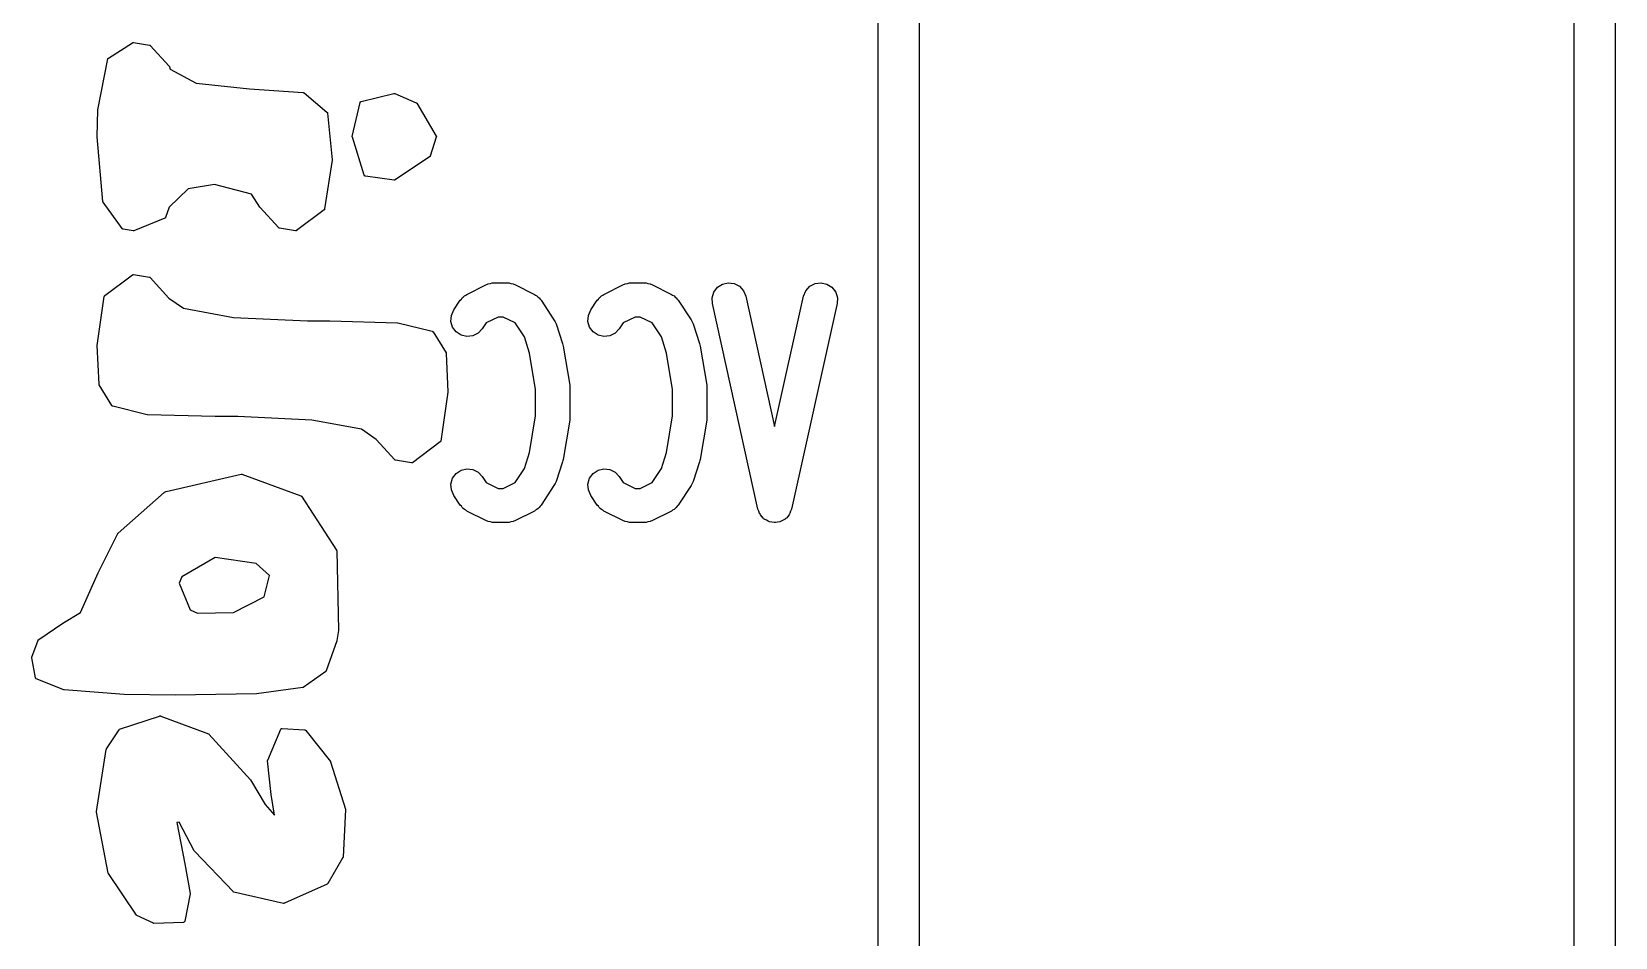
# Model space of a CAD drawing. Extents: x 61 to 195, y -137 to -62.
# Drawn here: x 187.67 to 193.44, y -82.64 to -79.34 of the extents above; entities that cross this region are included whole.
import ezdxf

# ---------------------------------------------------------------- set-up
doc = ezdxf.new("R2010")
doc.units = 0
doc.header["$MEASUREMENT"] = 0
doc.layers.add('BLACK', color=7, linetype='CONTINUOUS')

msp = doc.modelspace()

# ---------------------------------------------------------------- linework, layer by layer
at = {"layer": 'BLACK', "linetype": 'CONTINUOUS'}
for p, q in [((190.755, -102.259), (190.755, -71.7654)), ((193.445, -71.7654), (193.445, -102.259)), ((190.905, -71.847), (190.905, -102.177)), ((193.295, -102.177), (193.295, -71.847)), ((187.946, -79.4324), (188.034, -79.3764)), ((188.034, -79.3764), (188.035, -79.3761)), ((188.034, -79.3764), (188.034, -79.3764)), ((188.034, -79.3764), (188.034, -79.3764)), ((188.035, -79.3761), (188.036, -79.3758)), ((188.036, -79.3758), (188.037, -79.3757)), ((188.036, -79.3758), (188.036, -79.3758)), ((188.036, -79.3758), (188.036, -79.3758)), ((188.037, -79.3757), (188.038, -79.3757)), ((188.038, -79.3757), (188.038, -79.3757)), ((188.038, -79.3757), (188.096, -79.3853)), ((188.038, -79.3757), (188.038, -79.3757)), ((188.096, -79.3853), (188.097, -79.3855)), ((188.097, -79.3855), (188.098, -79.3858)), ((188.098, -79.3858), (188.098, -79.3858)), ((188.098, -79.3858), (188.098, -79.3859)), ((188.098, -79.3859), (188.098, -79.3864)), ((188.098, -79.3864), (188.099, -79.3868)), ((188.099, -79.3868), (188.168, -79.462)), ((187.907, -79.621), (187.944, -79.4356)), ((187.944, -79.434), (187.945, -79.4338)), ((187.944, -79.4346), (187.944, -79.434)), ((187.944, -79.4351), (187.944, -79.4346)), ((187.944, -79.4354), (187.944, -79.4351)), ((187.944, -79.4356), (187.944, -79.4354)), ((187.945, -79.4331), (187.946, -79.4327)), ((187.945, -79.4335), (187.945, -79.4331)), ((187.945, -79.4338), (187.945, -79.4335)), ((187.946, -79.4326), (187.946, -79.4324)), ((187.946, -79.4327), (187.946, -79.4326)), ((188.168, -79.462), (188.168, -79.4623)), ((188.168, -79.4623), (188.168, -79.4626)), ((188.168, -79.4626), (188.168, -79.463)), ((188.168, -79.463), (188.169, -79.4634)), ((188.169, -79.4634), (188.169, -79.4638)), ((188.169, -79.4638), (188.169, -79.4642)), ((188.169, -79.4642), (188.171, -79.4731)), ((188.171, -79.4731), (188.266, -79.5239)), ((188.266, -79.5239), (188.461, -79.545)), ((188.461, -79.545), (188.657, -79.5584)), ((188.657, -79.5584), (188.657, -79.5585)), ((188.657, -79.5585), (188.658, -79.5587)), ((188.658, -79.5587), (188.658, -79.5587)), ((188.658, -79.5587), (188.658, -79.5588)), ((188.658, -79.5588), (188.659, -79.5592)), ((188.659, -79.5592), (188.66, -79.5595)), ((188.66, -79.5595), (188.743, -79.6295)), ((188.868, -79.5907), (188.988, -79.5613)), ((188.988, -79.5613), (188.989, -79.5612)), ((188.989, -79.5612), (188.99, -79.5611)), ((188.99, -79.5612), (188.99, -79.5611)), ((188.99, -79.5611), (188.991, -79.5614)), ((188.99, -79.5611), (188.99, -79.5612)), ((188.991, -79.5614), (188.991, -79.5615)), ((188.991, -79.5615), (189.069, -79.5952)), ((187.905, -79.7192), (187.907, -79.6219)), ((187.907, -79.6214), (187.907, -79.621)), ((187.907, -79.6219), (187.907, -79.6214)), ((188.743, -79.6295), (188.743, -79.6297)), ((188.743, -79.6297), (188.744, -79.6298)), ((188.744, -79.6298), (188.744, -79.6303)), ((188.744, -79.6303), (188.744, -79.6308)), ((188.744, -79.6308), (188.745, -79.631)), ((188.745, -79.631), (188.745, -79.6312)), ((188.745, -79.6312), (188.745, -79.6318)), ((188.745, -79.6318), (188.745, -79.6325)), ((188.745, -79.6325), (188.745, -79.6327)), ((188.745, -79.6327), (188.745, -79.6329)), ((188.745, -79.6329), (188.762, -79.8035)), ((188.836, -79.7182), (188.865, -79.5945)), ((188.865, -79.5926), (188.866, -79.5921)), ((188.865, -79.5928), (188.865, -79.5926)), ((188.865, -79.5929), (188.865, -79.5928)), ((188.865, -79.5935), (188.865, -79.5929)), ((188.865, -79.5942), (188.865, -79.5935)), ((188.865, -79.5943), (188.865, -79.5942)), ((188.865, -79.5945), (188.865, -79.5943)), ((188.866, -79.5916), (188.867, -79.5915)), ((188.866, -79.5921), (188.866, -79.5916)), ((188.867, -79.5911), (188.868, -79.5908)), ((188.867, -79.5914), (188.867, -79.5911)), ((188.867, -79.5915), (188.867, -79.5914)), ((188.868, -79.5908), (188.868, -79.5907)), ((188.868, -79.5908), (188.868, -79.5908)), ((189.069, -79.5952), (189.07, -79.5956)), ((189.07, -79.5956), (189.07, -79.5959)), ((189.07, -79.5959), (189.071, -79.5961)), ((189.071, -79.5961), (189.071, -79.5962)), ((189.071, -79.5962), (189.071, -79.5967)), ((189.071, -79.5967), (189.072, -79.5972)), ((189.072, -79.5972), (189.142, -79.7168)), ((187.905, -79.7195), (187.905, -79.7192)), ((187.905, -79.7198), (187.905, -79.7195)), ((187.926, -79.9553), (187.905, -79.7198)), ((188.836, -79.7187), (188.836, -79.7182)), ((188.836, -79.7191), (188.836, -79.7187)), ((188.836, -79.7195), (188.836, -79.7191)), ((188.836, -79.72), (188.836, -79.7195)), ((188.837, -79.7204), (188.836, -79.72)), ((188.837, -79.7208), (188.837, -79.7204)), ((188.879, -79.8598), (188.837, -79.7208)), ((189.142, -79.7209), (189.12, -79.7906)), ((189.142, -79.7168), (189.142, -79.7171)), ((189.142, -79.7171), (189.142, -79.7174)), ((189.142, -79.7174), (189.142, -79.7179)), ((189.142, -79.7179), (189.143, -79.7184)), ((189.143, -79.7202), (189.142, -79.7205)), ((189.142, -79.7205), (189.142, -79.7209)), ((189.143, -79.7184), (189.143, -79.7188)), ((189.143, -79.7188), (189.143, -79.7191)), ((189.143, -79.7191), (189.143, -79.7196)), ((189.143, -79.7196), (189.143, -79.7202)), ((188.762, -79.8047), (188.735, -79.983)), ((188.762, -79.8035), (188.762, -79.8041)), ((188.762, -79.8041), (188.762, -79.8047)), ((189.118, -79.7932), (188.992, -79.8767)), ((189.119, -79.7927), (189.118, -79.7932)), ((189.12, -79.7913), (189.119, -79.792)), ((189.119, -79.792), (189.119, -79.7921)), ((189.119, -79.7921), (189.119, -79.7921)), ((189.119, -79.7921), (189.119, -79.7927)), ((189.12, -79.7906), (189.12, -79.7913)), ((188.88, -79.86), (188.879, -79.8598)), ((188.88, -79.8602), (188.88, -79.86)), ((188.88, -79.8607), (188.88, -79.8602)), ((188.88, -79.8613), (188.88, -79.8607)), ((188.88, -79.8615), (188.88, -79.8613)), ((188.88, -79.8617), (188.88, -79.8615)), ((188.881, -79.8621), (188.88, -79.8617)), ((188.881, -79.8625), (188.881, -79.8621)), ((188.882, -79.8626), (188.881, -79.8625)), ((188.882, -79.8627), (188.882, -79.8626)), ((188.882, -79.8629), (188.882, -79.8627)), ((188.883, -79.8632), (188.882, -79.8629)), ((188.884, -79.8632), (188.883, -79.8632)), ((188.883, -79.8632), (188.883, -79.8632)), ((188.989, -79.8775), (188.884, -79.8632)), ((188.237, -79.9092), (188.168, -79.9761)), ((188.333, -79.8938), (188.237, -79.9092)), ((188.468, -79.9285), (188.333, -79.8938)), ((188.99, -79.8775), (188.989, -79.8775)), ((188.989, -79.8775), (188.989, -79.8775)), ((188.989, -79.8775), (188.989, -79.8775)), ((188.991, -79.8774), (188.99, -79.8775)), ((188.992, -79.8768), (188.991, -79.8771)), ((188.991, -79.8771), (188.991, -79.8774)), ((188.991, -79.8774), (188.991, -79.8774)), ((188.991, -79.8774), (188.991, -79.8774)), ((188.992, -79.8767), (188.992, -79.8767)), ((188.992, -79.8767), (188.992, -79.8768)), ((187.926, -79.9557), (187.926, -79.9553)), ((187.926, -79.9562), (187.926, -79.9557)), ((187.926, -79.9565), (187.926, -79.9562)), ((187.926, -79.9569), (187.926, -79.9565)), ((187.927, -79.9573), (187.926, -79.9569)), ((187.927, -79.9577), (187.927, -79.9573)), ((187.996, -80.0548), (187.927, -79.9577)), ((188.168, -79.9761), (188.154, -80.014)), ((188.498, -79.976), (188.468, -79.9285)), ((188.499, -79.9763), (188.498, -79.976)), ((188.499, -79.9767), (188.499, -79.9763)), ((188.568, -80.0518), (188.499, -79.9767)), ((188.152, -80.0169), (188.039, -80.0626)), ((188.153, -80.0163), (188.152, -80.0166)), ((188.152, -80.0166), (188.152, -80.0167)), ((188.152, -80.0167), (188.152, -80.0169)), ((188.154, -80.015), (188.153, -80.0155)), ((188.153, -80.0155), (188.153, -80.0157)), ((188.153, -80.0157), (188.153, -80.016)), ((188.153, -80.016), (188.153, -80.0163)), ((188.154, -80.014), (188.154, -80.0143)), ((188.154, -80.0143), (188.154, -80.0146)), ((188.154, -80.0146), (188.154, -80.015)), ((188.733, -79.9863), (188.633, -80.062)), ((188.734, -79.9861), (188.733, -79.9863)), ((188.735, -79.985), (188.734, -79.9855)), ((188.734, -79.9855), (188.734, -79.986)), ((188.734, -79.986), (188.734, -79.9861)), ((188.735, -79.983), (188.735, -79.9832)), ((188.735, -79.9832), (188.735, -79.9834)), ((188.735, -79.9834), (188.735, -79.984)), ((188.735, -79.984), (188.735, -79.9846)), ((188.735, -79.9846), (188.735, -79.9848)), ((188.735, -79.9848), (188.735, -79.985)), ((187.997, -80.0549), (187.996, -80.0548)), ((187.997, -80.0551), (187.997, -80.0549)), ((187.997, -80.0555), (187.997, -80.0551)), ((187.998, -80.056), (187.997, -80.0555)), ((187.998, -80.0561), (187.998, -80.056)), ((187.998, -80.0562), (187.998, -80.0561)), ((187.999, -80.0564), (187.998, -80.0562)), ((187.999, -80.0567), (187.999, -80.0564)), ((188, -80.0568), (187.999, -80.0567)), ((187.999, -80.0567), (187.999, -80.0567)), ((188.036, -80.0629), (188, -80.0568)), ((188.037, -80.0629), (188.036, -80.0629)), ((188.038, -80.0629), (188.037, -80.063)), ((188.037, -80.063), (188.037, -80.0629)), ((188.039, -80.0626), (188.038, -80.0627)), ((188.038, -80.0627), (188.038, -80.0629)), ((188.038, -80.0629), (188.038, -80.0629)), ((188.568, -80.0523), (188.568, -80.0518)), ((188.569, -80.0528), (188.568, -80.0523)), ((188.569, -80.0529), (188.569, -80.0528)), ((188.569, -80.0528), (188.569, -80.0528)), ((188.57, -80.0531), (188.569, -80.0529)), ((188.57, -80.0534), (188.57, -80.0531)), ((188.629, -80.0629), (188.57, -80.0534)), ((188.63, -80.0629), (188.629, -80.063)), ((188.629, -80.063), (188.629, -80.0629)), ((188.629, -80.0629), (188.629, -80.0629)), ((188.631, -80.0629), (188.63, -80.0629)), ((188.632, -80.0625), (188.631, -80.0628)), ((188.631, -80.0628), (188.631, -80.0628)), ((188.631, -80.0628), (188.631, -80.0629)), ((188.633, -80.062), (188.632, -80.0621)), ((188.632, -80.0621), (188.632, -80.0623)), ((188.632, -80.0623), (188.632, -80.0625)), ((187.933, -80.2991), (188.034, -80.2233)), ((188.034, -80.223), (188.035, -80.2228)), ((188.034, -80.2232), (188.034, -80.223)), ((188.034, -80.2233), (188.034, -80.2232)), ((188.035, -80.2228), (188.036, -80.2225)), ((188.036, -80.2225), (188.036, -80.2224)), ((188.036, -80.2224), (188.037, -80.2224)), ((188.036, -80.2225), (188.036, -80.2225)), ((188.037, -80.2224), (188.037, -80.2223)), ((188.037, -80.2223), (188.038, -80.2224)), ((188.038, -80.2224), (188.038, -80.2224)), ((188.038, -80.2224), (188.096, -80.232)), ((188.096, -80.232), (188.097, -80.2322)), ((188.097, -80.2322), (188.098, -80.2325)), ((188.098, -80.2325), (188.098, -80.2325)), ((188.098, -80.2325), (188.098, -80.2325)), ((188.098, -80.2325), (188.098, -80.233)), ((188.098, -80.233), (188.099, -80.2335)), ((188.099, -80.2335), (188.167, -80.3082)), ((189.254, -80.2946), (189.326, -80.2589)), ((189.326, -80.2589), (189.329, -80.2579)), ((189.329, -80.2579), (189.332, -80.2561)), ((189.332, -80.2561), (189.34, -80.2548)), ((189.34, -80.2548), (189.347, -80.2527)), ((189.347, -80.2527), (189.35, -80.2529)), ((189.35, -80.2529), (189.354, -80.2523)), ((189.354, -80.2523), (189.401, -80.2523)), ((189.401, -80.2523), (189.405, -80.2529)), ((189.405, -80.2529), (189.408, -80.2527)), ((189.408, -80.2527), (189.415, -80.2548)), ((189.415, -80.2548), (189.423, -80.2561)), ((189.423, -80.2561), (189.426, -80.2579)), ((189.426, -80.2579), (189.429, -80.2589)), ((189.429, -80.2589), (189.501, -80.2946)), ((189.754, -80.2946), (189.826, -80.2589)), ((189.826, -80.2589), (189.829, -80.2579)), ((189.829, -80.2579), (189.832, -80.2561)), ((189.832, -80.2561), (189.84, -80.2548)), ((189.84, -80.2548), (189.847, -80.2527)), ((189.847, -80.2527), (189.85, -80.2529)), ((189.85, -80.2529), (189.854, -80.2523)), ((189.854, -80.2523), (189.901, -80.2523)), ((189.901, -80.2523), (189.905, -80.2529)), ((189.905, -80.2529), (189.908, -80.2527)), ((189.908, -80.2527), (189.915, -80.2548)), ((189.915, -80.2548), (189.923, -80.2561)), ((189.923, -80.2561), (189.926, -80.2579)), ((189.926, -80.2579), (189.929, -80.2589)), ((189.929, -80.2589), (190.001, -80.2946)), ((190.155, -80.286), (190.169, -80.2687)), ((190.169, -80.2687), (190.187, -80.2571)), ((190.187, -80.2571), (190.208, -80.2523)), ((190.208, -80.2523), (190.23, -80.2552)), ((190.23, -80.2552), (190.249, -80.2652)), ((190.249, -80.2652), (190.264, -80.2812)), ((190.491, -80.2812), (190.506, -80.2652)), ((190.506, -80.2652), (190.525, -80.2552)), ((190.525, -80.2552), (190.547, -80.2523)), ((190.547, -80.2523), (190.568, -80.2571)), ((190.568, -80.2571), (190.586, -80.2687)), ((190.586, -80.2687), (190.6, -80.286)), ((187.905, -80.4806), (187.931, -80.3023)), ((187.931, -80.3019), (187.932, -80.3013)), ((187.931, -80.3021), (187.931, -80.3019)), ((187.931, -80.3023), (187.931, -80.3021)), ((187.932, -80.2998), (187.933, -80.2993)), ((187.932, -80.3003), (187.932, -80.2998)), ((187.932, -80.3005), (187.932, -80.3003)), ((187.932, -80.3007), (187.932, -80.3005)), ((187.932, -80.3013), (187.932, -80.3007)), ((187.933, -80.2992), (187.933, -80.2991)), ((187.933, -80.2993), (187.933, -80.2992)), ((188.167, -80.3082), (188.22, -80.3455)), ((189.206, -80.3515), (189.23, -80.3158)), ((189.23, -80.3158), (189.234, -80.312)), ((189.234, -80.312), (189.237, -80.3075)), ((189.237, -80.3075), (189.241, -80.3042)), ((189.241, -80.3042), (189.245, -80.3001)), ((189.245, -80.3001), (189.25, -80.2978)), ((189.25, -80.2978), (189.254, -80.2946)), ((189.501, -80.2946), (189.505, -80.2978)), ((189.505, -80.2978), (189.51, -80.3001)), ((189.51, -80.3001), (189.514, -80.3042)), ((189.514, -80.3042), (189.518, -80.3075)), ((189.518, -80.3075), (189.521, -80.312)), ((189.521, -80.312), (189.525, -80.3158)), ((189.525, -80.3158), (189.572, -80.3873)), ((189.706, -80.3515), (189.73, -80.3158)), ((189.73, -80.3158), (189.734, -80.312)), ((189.734, -80.312), (189.737, -80.3075)), ((189.737, -80.3075), (189.741, -80.3042)), ((189.741, -80.3042), (189.745, -80.3001)), ((189.745, -80.3001), (189.75, -80.2978)), ((189.75, -80.2978), (189.754, -80.2946)), ((190.001, -80.2946), (190.005, -80.2978)), ((190.005, -80.2978), (190.01, -80.3001)), ((190.01, -80.3001), (190.014, -80.3042)), ((190.014, -80.3042), (190.018, -80.3075)), ((190.018, -80.3075), (190.021, -80.312)), ((190.021, -80.312), (190.025, -80.3158)), ((190.025, -80.3158), (190.072, -80.3873)), ((190.149, -80.3067), (190.155, -80.286)), ((190.15, -80.3283), (190.149, -80.3067)), ((190.264, -80.2812), (190.272, -80.3012)), ((190.272, -80.3012), (190.377, -80.7767)), ((190.377, -80.7767), (190.483, -80.3012)), ((190.483, -80.3012), (190.491, -80.2812)), ((190.6, -80.286), (190.606, -80.3067)), ((190.606, -80.3067), (190.605, -80.3283)), ((188.22, -80.3455), (188.402, -80.3788)), ((188.402, -80.3788), (188.672, -80.3917)), ((189.196, -80.3931), (189.198, -80.3714)), ((189.198, -80.3714), (189.206, -80.3515)), ((189.368, -80.3773), (189.325, -80.399)), ((189.387, -80.3773), (189.368, -80.3773)), ((189.43, -80.399), (189.387, -80.3773)), ((189.696, -80.3931), (189.698, -80.3714)), ((189.698, -80.3714), (189.706, -80.3515)), ((189.868, -80.3773), (189.825, -80.399)), ((189.887, -80.3773), (189.868, -80.3773)), ((189.93, -80.399), (189.887, -80.3773)), ((190.316, -81.0783), (190.15, -80.3283)), ((190.605, -80.3283), (190.439, -81.0783)), ((188.672, -80.3917), (188.754, -80.3917)), ((188.754, -80.3917), (188.754, -80.3917)), ((188.754, -80.3917), (188.754, -80.3917)), ((188.754, -80.3917), (189.001, -80.3981)), ((189.001, -80.3981), (189.001, -80.3982)), ((189.001, -80.3982), (189.002, -80.3982)), ((189.002, -80.3982), (189.128, -80.4293)), ((189.128, -80.4293), (189.128, -80.4294)), ((189.128, -80.4294), (189.128, -80.4294)), ((189.128, -80.4294), (189.129, -80.4298)), ((189.129, -80.4298), (189.13, -80.43)), ((189.13, -80.43), (189.13, -80.4302)), ((189.13, -80.4302), (189.13, -80.4303)), ((189.13, -80.4303), (189.13, -80.4308)), ((189.13, -80.4308), (189.131, -80.4312)), ((189.131, -80.4312), (189.131, -80.4314)), ((189.131, -80.4314), (189.131, -80.4316)), ((189.131, -80.4316), (189.178, -80.5075)), ((189.202, -80.4139), (189.196, -80.3931)), ((189.215, -80.4314), (189.202, -80.4139)), ((189.233, -80.4434), (189.215, -80.4314)), ((189.254, -80.4486), (189.233, -80.4434)), ((189.295, -80.4366), (189.276, -80.4462)), ((189.31, -80.4209), (189.295, -80.4366)), ((189.325, -80.399), (189.31, -80.4209)), ((189.464, -80.4496), (189.43, -80.399)), ((189.572, -80.3873), (189.576, -80.3949)), ((189.576, -80.3949), (189.58, -80.4022)), ((189.58, -80.4022), (189.603, -80.4736)), ((189.702, -80.4139), (189.696, -80.3931)), ((189.715, -80.4314), (189.702, -80.4139)), ((189.733, -80.4434), (189.715, -80.4314)), ((189.754, -80.4486), (189.733, -80.4434)), ((189.795, -80.4366), (189.776, -80.4462)), ((189.81, -80.4209), (189.795, -80.4366)), ((189.825, -80.399), (189.81, -80.4209)), ((189.964, -80.4496), (189.93, -80.399)), ((190.072, -80.3873), (190.076, -80.3949)), ((190.076, -80.3949), (190.08, -80.4022)), ((190.08, -80.4022), (190.103, -80.4736)), ((187.905, -80.4811), (187.905, -80.4806)), ((187.905, -80.4816), (187.905, -80.4811)), ((187.912, -80.6222), (187.905, -80.4816)), ((189.276, -80.4462), (189.254, -80.4486)), ((189.483, -80.5085), (189.464, -80.4496)), ((189.603, -80.4736), (189.604, -80.4784)), ((189.604, -80.4784), (189.606, -80.4831)), ((189.606, -80.4831), (189.63, -80.6259)), ((189.776, -80.4462), (189.754, -80.4486)), ((189.983, -80.5085), (189.964, -80.4496)), ((190.103, -80.4736), (190.104, -80.4784)), ((190.104, -80.4784), (190.106, -80.4831)), ((190.106, -80.4831), (190.13, -80.6259)), ((189.178, -80.5075), (189.178, -80.5078)), ((189.178, -80.5078), (189.178, -80.5081)), ((189.178, -80.5081), (189.178, -80.5086)), ((189.178, -80.5086), (189.178, -80.5091)), ((189.178, -80.5091), (189.178, -80.5095)), ((189.178, -80.5095), (189.178, -80.5098)), ((189.178, -80.5098), (189.185, -80.6504)), ((189.505, -80.6414), (189.483, -80.5085)), ((190.005, -80.6414), (189.983, -80.5085)), ((187.912, -80.6225), (187.912, -80.6222)), ((187.912, -80.6229), (187.912, -80.6225)), ((187.912, -80.6234), (187.912, -80.6229)), ((187.912, -80.6239), (187.912, -80.6234)), ((187.912, -80.6242), (187.912, -80.6239)), ((187.912, -80.6245), (187.912, -80.6242)), ((187.959, -80.7004), (187.912, -80.6245)), ((189.185, -80.6514), (189.159, -80.8297)), ((189.185, -80.6504), (189.185, -80.6509)), ((189.185, -80.6509), (189.185, -80.6514)), ((189.505, -80.7382), (189.505, -80.6414)), ((189.63, -80.6259), (189.63, -80.6311)), ((189.63, -80.6311), (189.63, -80.6362)), ((189.63, -80.6362), (189.63, -80.7434)), ((190.005, -80.7382), (190.005, -80.6414)), ((190.13, -80.6259), (190.13, -80.6311)), ((190.13, -80.6311), (190.13, -80.6362)), ((190.13, -80.6362), (190.13, -80.7434)), ((187.959, -80.7006), (187.959, -80.7004)), ((187.959, -80.7008), (187.959, -80.7006)), ((187.96, -80.7012), (187.959, -80.7008)), ((187.96, -80.7017), (187.96, -80.7012)), ((187.96, -80.7018), (187.96, -80.7017)), ((187.96, -80.702), (187.96, -80.7018)), ((187.961, -80.7022), (187.96, -80.702)), ((187.962, -80.7026), (187.961, -80.7022)), ((187.962, -80.7027), (187.962, -80.7026)), ((187.962, -80.7026), (187.962, -80.7026)), ((188.088, -80.7338), (187.962, -80.7027)), ((188.089, -80.7338), (188.088, -80.7338)), ((188.089, -80.7339), (188.089, -80.7338)), ((188.336, -80.7403), (188.089, -80.7339)), ((188.418, -80.7403), (188.336, -80.7403)), ((188.336, -80.7403), (188.336, -80.7403)), ((188.336, -80.7403), (188.336, -80.7403)), ((188.688, -80.7532), (188.418, -80.7403)), ((188.87, -80.7865), (188.688, -80.7532)), ((188.923, -80.8238), (188.87, -80.7865)), ((189.483, -80.8711), (189.505, -80.7382)), ((189.63, -80.7536), (189.606, -80.8965)), ((189.63, -80.7434), (189.63, -80.7485)), ((189.63, -80.7485), (189.63, -80.7536)), ((189.983, -80.8711), (190.005, -80.7382)), ((190.13, -80.7536), (190.106, -80.8965)), ((190.13, -80.7434), (190.13, -80.7485)), ((190.13, -80.7485), (190.13, -80.7536)), ((188.991, -80.8985), (188.923, -80.8238)), ((189.157, -80.8329), (189.056, -80.9087)), ((189.158, -80.8322), (189.157, -80.8327)), ((189.157, -80.8327), (189.157, -80.8328)), ((189.157, -80.8328), (189.157, -80.8329)), ((189.159, -80.8301), (189.158, -80.8307)), ((189.158, -80.8307), (189.158, -80.8313)), ((189.158, -80.8313), (189.158, -80.8315)), ((189.158, -80.8315), (189.158, -80.8317)), ((189.158, -80.8317), (189.158, -80.8322)), ((189.159, -80.8297), (189.159, -80.8299)), ((189.159, -80.8299), (189.159, -80.8301)), ((188.992, -80.899), (188.991, -80.8985)), ((188.992, -80.8995), (188.992, -80.899)), ((188.993, -80.8998), (188.992, -80.8995)), ((188.992, -80.8995), (188.992, -80.8995)), ((188.992, -80.8995), (188.992, -80.8995)), ((188.994, -80.9), (188.993, -80.8998)), ((189.052, -80.9096), (188.994, -80.9)), ((189.464, -80.9299), (189.483, -80.8711)), ((189.604, -80.9011), (189.603, -80.906)), ((189.606, -80.8965), (189.604, -80.9011)), ((189.964, -80.9299), (189.983, -80.8711)), ((190.104, -80.9011), (190.103, -80.906)), ((190.106, -80.8965), (190.104, -80.9011)), ((188.157, -81.014), (188.43, -80.9502)), ((188.43, -80.9502), (188.431, -80.9502)), ((188.431, -80.9502), (188.431, -80.9501)), ((188.431, -80.9501), (188.431, -80.9502)), ((188.431, -80.9502), (188.432, -80.9502)), ((188.432, -80.9502), (188.432, -80.9503)), ((188.432, -80.9503), (188.433, -80.9504)), ((188.433, -80.9504), (188.648, -81.029)), ((189.053, -80.9097), (189.052, -80.9096)), ((189.052, -80.9096), (189.052, -80.9096)), ((189.054, -80.9096), (189.053, -80.9096)), ((189.053, -80.9096), (189.053, -80.9097)), ((189.055, -80.9092), (189.054, -80.9094)), ((189.054, -80.9094), (189.054, -80.9095)), ((189.054, -80.9095), (189.054, -80.9096)), ((189.056, -80.909), (189.055, -80.9092)), ((189.056, -80.9087), (189.056, -80.9088)), ((189.056, -80.9088), (189.056, -80.909)), ((189.202, -80.9657), (189.215, -80.9482)), ((189.215, -80.9482), (189.233, -80.9361)), ((189.233, -80.9361), (189.254, -80.931)), ((189.254, -80.931), (189.276, -80.9334)), ((189.276, -80.9334), (189.295, -80.943)), ((189.295, -80.943), (189.31, -80.9587)), ((189.31, -80.9587), (189.325, -80.9806)), ((189.43, -80.9806), (189.464, -80.9299)), ((189.603, -80.906), (189.58, -80.9774)), ((189.702, -80.9657), (189.715, -80.9482)), ((189.715, -80.9482), (189.733, -80.9361)), ((189.733, -80.9361), (189.754, -80.931)), ((189.754, -80.931), (189.776, -80.9334)), ((189.776, -80.9334), (189.795, -80.943)), ((189.795, -80.943), (189.81, -80.9587)), ((189.81, -80.9587), (189.825, -80.9806)), ((189.93, -80.9806), (189.964, -80.9299)), ((190.103, -80.906), (190.08, -80.9774)), ((187.982, -81.1661), (188.15, -81.0172)), ((188.15, -81.0172), (188.151, -81.0169)), ((188.151, -81.0165), (188.156, -81.0143)), ((188.151, -81.0169), (188.151, -81.0165)), ((188.156, -81.0142), (188.157, -81.014)), ((188.156, -81.0143), (188.156, -81.0142)), ((189.196, -80.9865), (189.202, -80.9657)), ((189.198, -81.0081), (189.196, -80.9865)), ((189.206, -81.028), (189.198, -81.0081)), ((189.325, -80.9806), (189.368, -81.0023)), ((189.368, -81.0023), (189.387, -81.0023)), ((189.387, -81.0023), (189.43, -80.9806)), ((189.572, -80.9923), (189.525, -81.0637)), ((189.576, -80.9847), (189.572, -80.9923)), ((189.58, -80.9774), (189.576, -80.9847)), ((189.696, -80.9865), (189.702, -80.9657)), ((189.698, -81.0081), (189.696, -80.9865)), ((189.706, -81.028), (189.698, -81.0081)), ((189.825, -80.9806), (189.868, -81.0023)), ((189.868, -81.0023), (189.887, -81.0023)), ((189.887, -81.0023), (189.93, -80.9806)), ((190.072, -80.9923), (190.025, -81.0637)), ((190.076, -80.9847), (190.072, -80.9923)), ((190.08, -80.9774), (190.076, -80.9847)), ((188.648, -81.029), (188.649, -81.0294)), ((188.649, -81.0294), (188.65, -81.0297)), ((188.65, -81.0297), (188.65, -81.0298)), ((188.65, -81.0298), (188.65, -81.0299)), ((188.65, -81.0299), (188.65, -81.0305)), ((188.65, -81.0305), (188.651, -81.031)), ((188.651, -81.031), (188.778, -81.2273)), ((189.23, -81.0637), (189.206, -81.028)), ((189.234, -81.0676), (189.23, -81.0637)), ((189.237, -81.072), (189.234, -81.0676)), ((189.241, -81.0754), (189.237, -81.072)), ((189.245, -81.0794), (189.241, -81.0754)), ((189.514, -81.0754), (189.51, -81.0794)), ((189.518, -81.072), (189.514, -81.0754)), ((189.521, -81.0676), (189.518, -81.072)), ((189.525, -81.0637), (189.521, -81.0676)), ((189.73, -81.0637), (189.706, -81.028)), ((189.734, -81.0676), (189.73, -81.0637)), ((189.737, -81.072), (189.734, -81.0676)), ((189.741, -81.0754), (189.737, -81.072)), ((189.745, -81.0794), (189.741, -81.0754)), ((190.014, -81.0754), (190.01, -81.0794)), ((190.018, -81.072), (190.014, -81.0754)), ((190.021, -81.0676), (190.018, -81.072)), ((190.025, -81.0637), (190.021, -81.0676)), ((190.32, -81.0859), (190.316, -81.0783)), ((190.439, -81.0783), (190.435, -81.0859)), ((189.25, -81.0818), (189.245, -81.0794)), ((189.254, -81.085), (189.25, -81.0818)), ((189.326, -81.1207), (189.254, -81.085)), ((189.329, -81.1217), (189.326, -81.1207)), ((189.332, -81.1235), (189.329, -81.1217)), ((189.34, -81.1248), (189.332, -81.1235)), ((189.347, -81.1269), (189.34, -81.1248)), ((189.35, -81.1267), (189.347, -81.1269)), ((189.354, -81.1273), (189.35, -81.1267)), ((189.401, -81.1273), (189.354, -81.1273)), ((189.405, -81.1267), (189.401, -81.1273)), ((189.408, -81.1269), (189.405, -81.1267)), ((189.415, -81.1248), (189.408, -81.1269)), ((189.423, -81.1235), (189.415, -81.1248)), ((189.426, -81.1217), (189.423, -81.1235)), ((189.429, -81.1207), (189.426, -81.1217)), ((189.501, -81.085), (189.429, -81.1207)), ((189.505, -81.0818), (189.501, -81.085)), ((189.51, -81.0794), (189.505, -81.0818)), ((189.75, -81.0818), (189.745, -81.0794)), ((189.754, -81.085), (189.75, -81.0818)), ((189.826, -81.1207), (189.754, -81.085)), ((189.829, -81.1217), (189.826, -81.1207)), ((189.832, -81.1235), (189.829, -81.1217)), ((189.84, -81.1248), (189.832, -81.1235)), ((189.847, -81.1269), (189.84, -81.1248)), ((189.85, -81.1267), (189.847, -81.1269)), ((189.854, -81.1273), (189.85, -81.1267)), ((189.901, -81.1273), (189.854, -81.1273)), ((189.905, -81.1267), (189.901, -81.1273)), ((189.908, -81.1269), (189.905, -81.1267)), ((189.915, -81.1248), (189.908, -81.1269)), ((189.923, -81.1235), (189.915, -81.1248)), ((189.926, -81.1217), (189.923, -81.1235)), ((189.929, -81.1207), (189.926, -81.1217)), ((190.001, -81.085), (189.929, -81.1207)), ((190.005, -81.0818), (190.001, -81.085)), ((190.01, -81.0794), (190.005, -81.0818)), ((190.322, -81.0936), (190.32, -81.0859)), ((190.324, -81.0958), (190.322, -81.0936)), ((190.325, -81.0984), (190.324, -81.0958)), ((190.33, -81.1044), (190.325, -81.0984)), ((190.335, -81.1108), (190.33, -81.1044)), ((190.338, -81.1123), (190.335, -81.1108)), ((190.339, -81.1144), (190.338, -81.1123)), ((190.347, -81.1181), (190.339, -81.1144)), ((190.354, -81.1225), (190.347, -81.1181)), ((190.356, -81.1231), (190.354, -81.1225)), ((190.359, -81.1244), (190.356, -81.1231)), ((190.367, -81.1255), (190.359, -81.1244)), ((190.375, -81.1272), (190.367, -81.1255)), ((190.378, -81.1269), (190.375, -81.1272)), ((190.38, -81.1272), (190.378, -81.1269)), ((190.388, -81.1255), (190.38, -81.1272)), ((190.396, -81.1244), (190.388, -81.1255)), ((190.399, -81.1231), (190.396, -81.1244)), ((190.401, -81.1225), (190.399, -81.1231)), ((190.408, -81.1181), (190.401, -81.1225)), ((190.416, -81.1144), (190.408, -81.1181)), ((190.417, -81.1123), (190.416, -81.1144)), ((190.42, -81.1108), (190.417, -81.1123)), ((190.425, -81.1044), (190.42, -81.1108)), ((190.43, -81.0984), (190.425, -81.1044)), ((190.431, -81.0958), (190.43, -81.0984)), ((190.433, -81.0936), (190.431, -81.0958)), ((190.435, -81.0859), (190.433, -81.0936)), ((187.909, -81.3103), (187.98, -81.1676)), ((187.98, -81.1675), (187.981, -81.1669)), ((187.98, -81.1676), (187.98, -81.1675)), ((187.98, -81.1676), (187.98, -81.1676)), ((187.981, -81.1669), (187.981, -81.1662)), ((187.981, -81.1662), (187.982, -81.1662)), ((187.982, -81.1662), (187.982, -81.1661)), ((188.778, -81.2273), (188.778, -81.2278)), ((188.778, -81.2278), (188.778, -81.2282)), ((188.778, -81.2282), (188.779, -81.2286)), ((188.779, -81.2286), (188.779, -81.2289)), ((188.779, -81.2289), (188.779, -81.2294)), ((188.779, -81.2294), (188.779, -81.2299)), ((188.779, -81.2299), (188.786, -81.5193)), ((187.893, -81.3456), (187.909, -81.3105)), ((187.909, -81.3104), (187.909, -81.3103)), ((187.909, -81.3105), (187.909, -81.3104)), ((188.336, -81.2544), (188.214, -81.3256)), ((188.485, -81.2763), (188.336, -81.2544)), ((188.534, -81.3208), (188.485, -81.2763)), ((187.844, -81.4556), (187.893, -81.3456)), ((188.214, -81.3256), (188.204, -81.3477)), ((188.204, -81.3477), (188.244, -81.4457)), ((188.515, -81.3985), (188.534, -81.3208)), ((188.403, -81.4557), (188.515, -81.3985)), ((187.78, -81.4936), (187.844, -81.4556)), ((188.244, -81.4457), (188.271, -81.4581)), ((188.271, -81.4581), (188.403, -81.4557)), ((187.692, -81.5538), (187.78, -81.4937)), ((187.78, -81.4937), (187.78, -81.4936)), ((187.78, -81.4937), (187.78, -81.4937)), ((188.786, -81.5204), (188.779, -81.5574)), ((188.786, -81.5193), (188.786, -81.5198)), ((188.786, -81.5198), (188.786, -81.5204)), ((187.666, -81.6181), (187.69, -81.5562)), ((187.69, -81.555), (187.691, -81.5549)), ((187.69, -81.5556), (187.69, -81.555)), ((187.69, -81.5562), (187.69, -81.5556)), ((187.691, -81.5543), (187.692, -81.5538)), ((187.691, -81.5547), (187.691, -81.5543)), ((187.691, -81.5549), (187.691, -81.5547)), ((188.779, -81.5581), (188.741, -81.6679)), ((188.779, -81.5574), (188.779, -81.5577)), ((188.779, -81.5577), (188.779, -81.5581)), ((187.666, -81.6186), (187.666, -81.6181)), ((187.666, -81.619), (187.666, -81.6186)), ((187.666, -81.6194), (187.666, -81.619)), ((187.666, -81.6198), (187.666, -81.6194)), ((187.666, -81.6203), (187.666, -81.6198)), ((187.666, -81.6208), (187.666, -81.6203)), ((187.68, -81.6932), (187.666, -81.6208)), ((187.68, -81.6939), (187.68, -81.6932)), ((187.68, -81.6946), (187.68, -81.6939)), ((187.68, -81.6947), (187.68, -81.6946)), ((187.68, -81.6948), (187.68, -81.6947)), ((187.681, -81.6954), (187.68, -81.6948)), ((187.681, -81.696), (187.681, -81.6954)), ((187.681, -81.6961), (187.681, -81.696)), ((187.681, -81.696), (187.681, -81.696)), ((187.682, -81.6965), (187.681, -81.6961)), ((187.683, -81.6969), (187.682, -81.6965)), ((187.783, -81.7373), (187.683, -81.6969)), ((188.739, -81.6703), (188.657, -81.7285)), ((188.74, -81.6694), (188.739, -81.6698)), ((188.739, -81.6698), (188.739, -81.6703)), ((188.741, -81.6679), (188.74, -81.6685)), ((188.74, -81.6685), (188.74, -81.6691)), ((188.74, -81.6691), (188.74, -81.6692)), ((188.74, -81.6692), (188.74, -81.6694)), ((187.783, -81.7375), (187.783, -81.7373)), ((187.784, -81.7377), (187.783, -81.7375)), ((188.003, -81.7543), (187.784, -81.7377)), ((188.003, -81.7544), (188.003, -81.7543)), ((188.003, -81.7543), (188.003, -81.7543)), ((188.19, -81.7563), (188.003, -81.7544)), ((188.486, -81.7523), (188.19, -81.7563)), ((188.19, -81.7563), (188.19, -81.7563)), ((188.19, -81.7563), (188.19, -81.7563)), ((188.487, -81.7523), (188.486, -81.7523)), ((188.486, -81.7523), (188.486, -81.7523)), ((188.655, -81.7294), (188.487, -81.7523)), ((188.656, -81.729), (188.655, -81.7292)), ((188.655, -81.7292), (188.655, -81.7293)), ((188.655, -81.7293), (188.655, -81.7294)), ((188.657, -81.7286), (188.656, -81.7288)), ((188.656, -81.7288), (188.656, -81.729)), ((188.657, -81.7285), (188.657, -81.7286)), ((187.939, -81.9531), (187.985, -81.8829)), ((187.985, -81.8823), (187.986, -81.8817)), ((187.985, -81.8829), (187.985, -81.8823)), ((187.986, -81.8816), (187.987, -81.8812)), ((187.986, -81.8817), (187.986, -81.8816)), ((187.986, -81.8817), (187.986, -81.8817)), ((187.987, -81.8809), (188.133, -81.8329)), ((187.987, -81.8812), (187.987, -81.8809)), ((188.133, -81.8329), (188.134, -81.8328)), ((188.134, -81.8328), (188.135, -81.8326)), ((188.135, -81.8326), (188.135, -81.8326)), ((188.135, -81.8326), (188.136, -81.8328)), ((188.135, -81.8326), (188.135, -81.8326)), ((188.136, -81.8328), (188.137, -81.8329)), ((188.137, -81.8329), (188.311, -81.8979)), ((188.528, -81.9935), (188.575, -81.8811)), ((188.575, -81.8803), (188.576, -81.88)), ((188.575, -81.8807), (188.575, -81.8803)), ((188.575, -81.8811), (188.575, -81.8807)), ((188.576, -81.8794), (188.577, -81.8791)), ((188.576, -81.8797), (188.576, -81.8794)), ((188.576, -81.88), (188.576, -81.8797)), ((188.577, -81.8786), (188.578, -81.8785)), ((188.577, -81.8789), (188.577, -81.8786)), ((188.577, -81.8791), (188.577, -81.8789)), ((188.578, -81.8783), (188.579, -81.8782)), ((188.578, -81.8785), (188.578, -81.8783)), ((188.579, -81.8782), (188.579, -81.8781)), ((188.579, -81.8781), (188.579, -81.8782)), ((188.579, -81.8782), (188.58, -81.8781)), ((188.58, -81.8781), (188.662, -81.8835)), ((188.662, -81.8835), (188.663, -81.8836)), ((188.663, -81.8836), (188.663, -81.8836)), ((188.663, -81.8836), (188.664, -81.8838)), ((188.664, -81.8838), (188.664, -81.8839)), ((188.664, -81.8839), (188.664, -81.8841)), ((188.664, -81.8841), (188.665, -81.8842)), ((188.665, -81.8842), (188.665, -81.8846)), ((188.665, -81.8846), (188.666, -81.8849)), ((188.666, -81.8849), (188.666, -81.8852)), ((188.666, -81.8852), (188.666, -81.8854)), ((188.666, -81.8854), (188.756, -81.9985)), ((188.311, -81.8979), (188.312, -81.898)), ((188.312, -81.898), (188.312, -81.8981)), ((188.312, -81.8981), (188.312, -81.8985)), ((188.312, -81.8985), (188.313, -81.8987)), ((188.313, -81.8987), (188.313, -81.899)), ((188.313, -81.899), (188.313, -81.8992)), ((188.313, -81.8992), (188.464, -82.0655)), ((187.903, -82.1818), (187.938, -81.9551)), ((187.938, -81.9547), (187.939, -81.9541)), ((187.938, -81.9549), (187.938, -81.9547)), ((187.938, -81.9551), (187.938, -81.9549)), ((187.939, -81.9533), (187.939, -81.9531)), ((187.939, -81.9534), (187.939, -81.9533)), ((187.939, -81.9541), (187.939, -81.9534)), ((188.527, -81.9947), (188.528, -81.9942)), ((188.527, -81.9952), (188.527, -81.9947)), ((188.527, -81.9956), (188.527, -81.9952)), ((188.527, -81.9959), (188.527, -81.9956)), ((188.54, -82.1188), (188.527, -81.9959)), ((188.528, -81.9939), (188.528, -81.9935)), ((188.528, -81.9942), (188.528, -81.9939)), ((188.756, -81.9985), (188.756, -81.9985)), ((188.756, -81.9985), (188.756, -81.9985)), ((188.756, -81.9985), (188.756, -81.9993)), ((188.756, -81.9993), (188.756, -82)), ((188.756, -82), (188.756, -82.0001)), ((188.756, -82.0001), (188.756, -82.0001)), ((188.756, -82.0001), (188.811, -82.1727)), ((188.464, -82.0655), (188.465, -82.0659)), ((188.465, -82.0659), (188.465, -82.0663)), ((188.465, -82.0663), (188.518, -82.1552)), ((188.54, -82.1189), (188.54, -82.1188)), ((188.54, -82.1191), (188.54, -82.1189)), ((188.552, -82.1943), (188.54, -82.1191)), ((188.518, -82.1552), (188.552, -82.1943)), ((188.811, -82.1744), (188.803, -82.3474)), ((188.811, -82.1727), (188.811, -82.1727)), ((188.811, -82.1727), (188.811, -82.1727)), ((188.811, -82.1727), (188.811, -82.1734)), ((188.811, -82.1734), (188.811, -82.1744)), ((188.811, -82.1744), (188.811, -82.1744)), ((188.811, -82.1744), (188.811, -82.1744)), ((187.903, -82.1826), (187.903, -82.1818)), ((187.903, -82.1835), (187.903, -82.1826)), ((187.945, -82.4058), (187.903, -82.1835)), ((188.204, -82.2201), (188.196, -82.2212)), ((188.196, -82.2212), (188.225, -82.3726)), ((188.259, -82.3252), (188.204, -82.2201)), ((188.26, -82.3257), (188.259, -82.3252)), ((188.26, -82.3263), (188.26, -82.3257)), ((188.402, -82.4745), (188.26, -82.3263)), ((188.802, -82.3497), (188.747, -82.444)), ((188.803, -82.3491), (188.802, -82.3494)), ((188.802, -82.3494), (188.802, -82.3497)), ((188.803, -82.3474), (188.803, -82.3478)), ((188.803, -82.3478), (188.803, -82.3481)), ((188.803, -82.3481), (188.803, -82.3486)), ((188.803, -82.3486), (188.803, -82.3491)), ((187.946, -82.4059), (187.945, -82.4058)), ((187.946, -82.406), (187.946, -82.4059)), ((187.946, -82.4067), (187.946, -82.406)), ((187.946, -82.4074), (187.946, -82.4067)), ((187.946, -82.4075), (187.946, -82.4074)), ((187.946, -82.4076), (187.946, -82.4075)), ((188.048, -82.5595), (187.946, -82.4076)), ((188.225, -82.3726), (188.225, -82.3726)), ((188.225, -82.3726), (188.225, -82.3727)), ((188.225, -82.3727), (188.244, -82.4801)), ((188.744, -82.446), (188.588, -82.5161)), ((188.745, -82.4457), (188.744, -82.446)), ((188.746, -82.4453), (188.745, -82.4457)), ((188.747, -82.444), (188.746, -82.4445)), ((188.746, -82.4445), (188.746, -82.4451)), ((188.746, -82.4451), (188.746, -82.4452)), ((188.746, -82.4452), (188.746, -82.4453)), ((188.244, -82.482), (188.225, -82.5816)), ((188.244, -82.4801), (188.244, -82.4802)), ((188.244, -82.4802), (188.244, -82.4802)), ((188.244, -82.4802), (188.244, -82.4811)), ((188.244, -82.4811), (188.244, -82.4819)), ((188.244, -82.4819), (188.244, -82.4819)), ((188.244, -82.4819), (188.244, -82.482)), ((188.402, -82.4749), (188.402, -82.4745)), ((188.402, -82.4753), (188.402, -82.4749)), ((188.403, -82.4754), (188.402, -82.4753)), ((188.403, -82.4755), (188.403, -82.4754)), ((188.404, -82.4757), (188.403, -82.4755)), ((188.404, -82.4759), (188.404, -82.4757)), ((188.585, -82.5164), (188.404, -82.4759)), ((188.585, -82.5165), (188.585, -82.5164)), ((188.586, -82.5165), (188.585, -82.5165)), ((188.587, -82.5163), (188.586, -82.5165)), ((188.586, -82.5165), (188.586, -82.5165)), ((188.586, -82.5165), (188.586, -82.5165)), ((188.588, -82.5161), (188.587, -82.5163)), ((188.048, -82.5599), (188.048, -82.5595)), ((188.048, -82.5603), (188.048, -82.5599)), ((188.049, -82.5605), (188.048, -82.5603)), ((188.049, -82.5608), (188.049, -82.5605)), ((188.049, -82.561), (188.049, -82.5608)), ((188.05, -82.5613), (188.049, -82.561)), ((188.11, -82.589), (188.05, -82.5613)), ((188.225, -82.5816), (188.224, -82.5823)), ((188.11, -82.5891), (188.11, -82.589)), ((188.11, -82.5892), (188.11, -82.5891)), ((188.111, -82.5893), (188.11, -82.5892)), ((188.111, -82.5895), (188.111, -82.5893)), ((188.112, -82.5894), (188.111, -82.5895)), ((188.22, -82.5857), (188.112, -82.5895)), ((188.112, -82.5895), (188.112, -82.5894)), ((188.221, -82.5855), (188.22, -82.5857)), ((188.222, -82.5853), (188.221, -82.5853)), ((188.221, -82.5853), (188.221, -82.5854)), ((188.221, -82.5854), (188.221, -82.5855)), ((188.223, -82.5846), (188.222, -82.5849)), ((188.222, -82.5849), (188.222, -82.5853)), ((188.224, -82.5838), (188.223, -82.5844)), ((188.223, -82.5844), (188.223, -82.5845)), ((188.223, -82.5845), (188.223, -82.5846)), ((188.224, -82.5823), (188.224, -82.583)), ((188.224, -82.583), (188.224, -82.5831)), ((188.224, -82.5831), (188.224, -82.5833)), ((188.224, -82.5833), (188.224, -82.5838))]:
    msp.add_line(p, q, dxfattribs=at)

doc.saveas('drawing.dxf')
